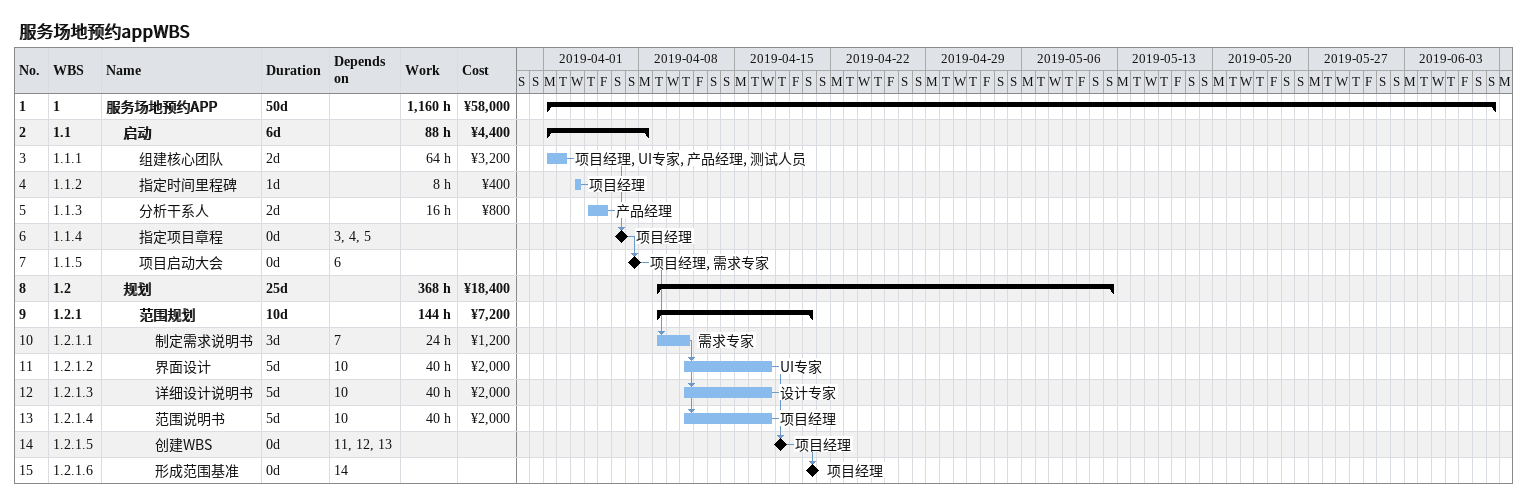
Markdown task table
服务场地预约appWBS

| ID | WBS | Task | Duration | Start | Finish | Predecessors | Resources | Work (h) | Cost (¥) |
|---|---|---|---|---|---|---|---|---|---|
| 1 | 1 | **服务场地预约APP** | 50d | 2019-04-01 | 2019-06-09 |  |  | 1160 | 58000 |
| 2 | 1.1 | **启动** | 6d | 2019-04-01 | 2019-04-08 |  |  | 88 | 4400 |
| 3 | 1.1.1 | 组建核心团队 | 2d | 2019-04-01 | 2019-04-02 |  | 项目经理, UI专家, 产品经理, 测试人员 | 64 | 3200 |
| 4 | 1.1.2 | 指定时间里程碑 | 1d | 2019-04-03 | 2019-04-03 |  | 项目经理 | 8 | 400 |
| 5 | 1.1.3 | 分析干系人 | 2d | 2019-04-04 | 2019-04-05 |  | 产品经理 | 16 | 800 |
| 6 | 1.1.4 | 指定项目章程 | 0d | 2019-04-06 | 2019-04-06 | 3, 4, 5 | 项目经理 |  |  |
| 7 | 1.1.5 | 项目启动大会 | 0d | 2019-04-07 | 2019-04-07 | 6 | 项目经理, 需求专家 |  |  |
| 8 | 1.2 | **规划** | 25d | 2019-04-09 | 2019-05-12 |  |  | 368 | 18400 |
| 9 | 1.2.1 | **范围规划** | 10d | 2019-04-09 | 2019-04-20 |  |  | 144 | 7200 |
| 10 | 1.2.1.1 | 制定需求说明书 | 3d | 2019-04-09 | 2019-04-11 | 7 | 需求专家 | 24 | 1200 |
| 11 | 1.2.1.2 | 界面设计 | 5d | 2019-04-11 | 2019-04-17 | 10 | UI专家 | 40 | 2000 |
| 12 | 1.2.1.3 | 详细设计说明书 | 5d | 2019-04-11 | 2019-04-17 | 10 | 设计专家 | 40 | 2000 |
| 13 | 1.2.1.4 | 范围说明书 | 5d | 2019-04-11 | 2019-04-17 | 10 | 项目经理 | 40 | 2000 |
| 14 | 1.2.1.5 | 创建WBS | 0d | 2019-04-18 | 2019-04-18 | 11, 12, 13 | 项目经理 |  |  |
| 15 | 1.2.1.6 | 形成范围基准 | 0d | 2019-04-20 | 2019-04-20 | 14 | 项目经理 |  |  |
